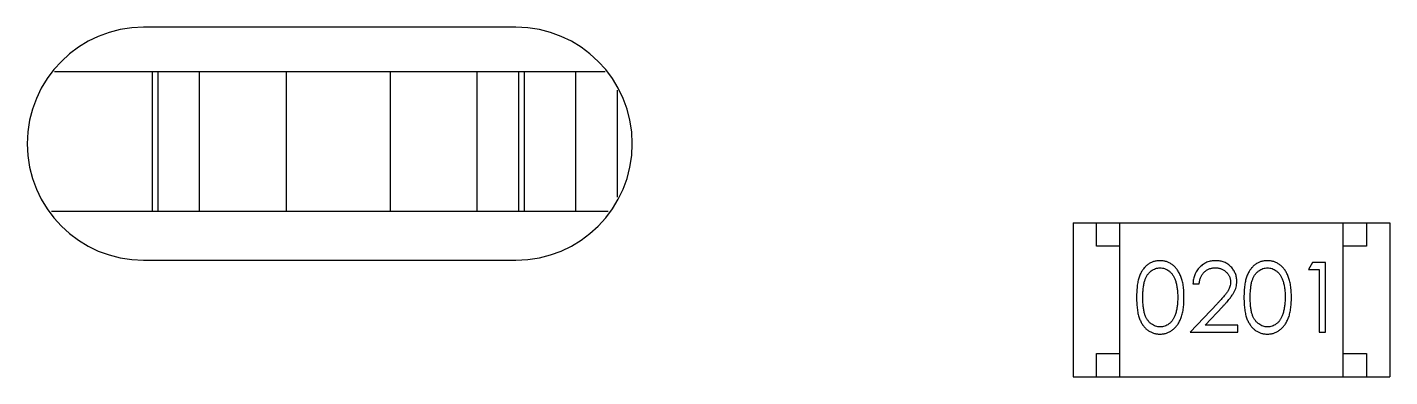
# Model space of a CAD drawing. Header units: millimetres. Extents: x 563 to 681, y 173 to 284.
# Drawn here: x 610.983 to 613.91, y 187.73 to 188.48 of the extents above; entities that cross this region are included whole.
import ezdxf

# ---------------------------------------------------------------- set-up
doc = ezdxf.new("R2010")
doc.units = ezdxf.units.MM
doc.header["$LTSCALE"] = 30.734
doc.layers.get('0').update_dxf_attribs({"linetype": 'CONTINUOUS'})

msp = doc.modelspace()

# ---------------------------------------------------------------- linework, layer by layer
at = {"linetype": 'Continuous'}
for p, q in [((612.033, 188.4804), (611.233, 188.4804)), ((611.0414, 188.3853), (612.2244, 188.3853)), ((611.2512, 188.3853), (611.2512, 188.0853)), ((611.264, 188.0853), (611.264, 188.3853)), ((611.3526, 188.3853), (611.3526, 188.0853)), ((611.5398, 188.0853), (611.5398, 188.3853)), ((611.7626, 188.3853), (611.7626, 188.0853)), ((611.9499, 188.0853), (611.9499, 188.3853)), ((612.0385, 188.3853), (612.0385, 188.0853)), ((612.0512, 188.0853), (612.0512, 188.3853)), ((612.1612, 188.3853), (612.1612, 188.0853)), ((612.2512, 188.1159), (612.2512, 188.3453)), ((612.2311, 188.0853), (611.0349, 188.0853)), ((613.2304, 188.0603), (613.2304, 187.7303)), ((613.2304, 188.0603), (613.9104, 188.0603)), ((613.2804, 188.0103), (613.2804, 188.0603)), ((613.3304, 187.7303), (613.3304, 188.0603)), ((613.8104, 187.7303), (613.8104, 188.0603)), ((613.8604, 188.0603), (613.8604, 188.0103)), ((613.9104, 188.0603), (613.9104, 187.7303)), ((613.3304, 188.0103), (613.2804, 188.0103)), ((613.8604, 188.0103), (613.8104, 188.0103)), ((611.233, 187.9804), (612.033, 187.9804)), ((613.7445, 187.9756), (613.7357, 187.9602)), ((613.7722, 187.9756), (613.7445, 187.9756)), ((613.7722, 187.8256), (613.7722, 187.9756)), ((613.7357, 187.9602), (613.7587, 187.9602)), ((613.7587, 187.9602), (613.7587, 187.8256)), ((613.4876, 187.9294), (613.501, 187.9294)), ((613.54, 187.8877), (613.4818, 187.8256)), ((613.5139, 187.841), (613.5515, 187.881)), ((613.4818, 187.8256), (613.5837, 187.8256)), ((613.5837, 187.841), (613.5139, 187.841)), ((613.5837, 187.8256), (613.5837, 187.841)), ((613.7587, 187.8256), (613.7722, 187.8256)), ((613.2804, 187.7303), (613.2804, 187.7803)), ((613.2804, 187.7803), (613.3304, 187.7803)), ((613.8104, 187.7803), (613.8604, 187.7803)), ((613.8604, 187.7803), (613.8604, 187.7303)), ((613.2304, 187.7303), (613.9104, 187.7303))]:
    msp.add_line(p, q, dxfattribs=at)
for centre, start, end in [((611.233, 188.2304), 90, 270), ((612.033, 188.2304), 270, 90)]:
    msp.add_arc(centre, 0.25, start, end, dxfattribs=at)
for points, knots in [([(613.4166, 187.9794), (613.4154, 187.9794), (613.4131, 187.9794), (613.4096, 187.979), (613.4062, 187.9783), (613.4029, 187.9774), (613.3997, 187.9762), (613.3966, 187.9747), (613.3936, 187.973), (613.3906, 187.9711), (613.3878, 187.9688), (613.3851, 187.9664), (613.3827, 187.9637), (613.3804, 187.9607), (613.3782, 187.9575), (613.3762, 187.9541), (613.3744, 187.9504), (613.3727, 187.9464), (613.3712, 187.9421), (613.3699, 187.9374), (613.3688, 187.9323), (613.368, 187.9267), (613.3673, 187.9208), (613.3668, 187.9144), (613.3665, 187.9076), (613.3664, 187.9029), (613.3664, 187.9005)], [0, 0, 0, 0, 0.033742, 0.066533, 0.099153, 0.13154, 0.164087, 0.196563, 0.229707, 0.263315, 0.297504, 0.331686, 0.366482, 0.4021, 0.438958, 0.476748, 0.515985, 0.556589, 0.599519, 0.645765, 0.695487, 0.748721, 0.805687, 0.866754, 0.931405, 1, 1, 1, 1]), ([(613.4683, 187.9005), (613.4683, 187.9028), (613.4683, 187.9073), (613.468, 187.9139), (613.4674, 187.9201), (613.4667, 187.9259), (613.4657, 187.9314), (613.4646, 187.9365), (613.4632, 187.9413), (613.4616, 187.9457), (613.4597, 187.9498), (613.4578, 187.9536), (613.4557, 187.9572), (613.4535, 187.9605), (613.4511, 187.9635), (613.4485, 187.9663), (613.4458, 187.9688), (613.4429, 187.971), (613.4399, 187.973), (613.4368, 187.9747), (613.4337, 187.9762), (613.4304, 187.9774), (613.4271, 187.9783), (613.4236, 187.979), (613.4201, 187.9794), (613.4178, 187.9794), (613.4166, 187.9794)], [0, 0, 0, 0, 0.065278, 0.127205, 0.186168, 0.241675, 0.294115, 0.343609, 0.390387, 0.434463, 0.476646, 0.517002, 0.555936, 0.593716, 0.630057, 0.665601, 0.700745, 0.734917, 0.768681, 0.802087, 0.834849, 0.867433, 0.900138, 0.932806, 0.966212, 1, 1, 1, 1]), ([(613.5365, 187.9794), (613.5348, 187.9794), (613.5315, 187.9793), (613.5267, 187.9786), (613.5221, 187.9775), (613.5176, 187.976), (613.5134, 187.974), (613.5094, 187.9716), (613.5056, 187.9687), (613.502, 187.9654), (613.4988, 187.9618), (613.4959, 187.9579), (613.4935, 187.9537), (613.4914, 187.9493), (613.4898, 187.9447), (613.4886, 187.9398), (613.4878, 187.9347), (613.4877, 187.9312), (613.4876, 187.9294)], [0, 0, 0, 0, 0.06445, 0.126725, 0.187421, 0.247417, 0.306749, 0.366595, 0.427749, 0.490235, 0.553031, 0.614805, 0.676505, 0.738096, 0.801021, 0.864897, 0.931209, 1, 1, 1, 1]), ([(613.5818, 187.9348), (613.5818, 187.9363), (613.5817, 187.9392), (613.5811, 187.9435), (613.5801, 187.9477), (613.5788, 187.9517), (613.577, 187.9556), (613.5748, 187.9593), (613.5723, 187.9628), (613.5693, 187.9662), (613.5661, 187.9693), (613.5626, 187.972), (613.5588, 187.9743), (613.5548, 187.9762), (613.5506, 187.9776), (613.5461, 187.9787), (613.5414, 187.9793), (613.5381, 187.9794), (613.5365, 187.9794)], [0, 0, 0, 0, 0.06271, 0.123347, 0.183401, 0.242828, 0.302097, 0.36242, 0.423725, 0.487032, 0.550491, 0.612709, 0.674265, 0.73617, 0.799211, 0.863483, 0.930525, 1, 1, 1, 1]), ([(613.6473, 187.9794), (613.6462, 187.9794), (613.6438, 187.9794), (613.6404, 187.979), (613.637, 187.9783), (613.6337, 187.9774), (613.6305, 187.9762), (613.6274, 187.9747), (613.6244, 187.973), (613.6214, 187.9711), (613.6186, 187.9688), (613.6159, 187.9664), (613.6135, 187.9637), (613.6111, 187.9607), (613.609, 187.9575), (613.6069, 187.9541), (613.6051, 187.9504), (613.6035, 187.9464), (613.602, 187.9421), (613.6007, 187.9374), (613.5996, 187.9323), (613.5987, 187.9267), (613.598, 187.9208), (613.5975, 187.9144), (613.5972, 187.9076), (613.5972, 187.9029), (613.5972, 187.9005)], [0, 0, 0, 0, 0.033742, 0.066533, 0.099153, 0.13154, 0.164087, 0.196563, 0.229707, 0.263315, 0.297504, 0.331686, 0.366482, 0.4021, 0.438958, 0.476748, 0.515985, 0.556589, 0.599519, 0.645765, 0.695487, 0.748721, 0.805687, 0.866754, 0.931405, 1, 1, 1, 1]), ([(613.6991, 187.9005), (613.6991, 187.9028), (613.699, 187.9073), (613.6987, 187.9139), (613.6982, 187.9201), (613.6975, 187.9259), (613.6965, 187.9314), (613.6954, 187.9365), (613.6939, 187.9413), (613.6923, 187.9457), (613.6905, 187.9498), (613.6886, 187.9536), (613.6865, 187.9572), (613.6843, 187.9605), (613.6818, 187.9635), (613.6793, 187.9663), (613.6766, 187.9688), (613.6737, 187.971), (613.6707, 187.973), (613.6676, 187.9747), (613.6644, 187.9762), (613.6612, 187.9774), (613.6578, 187.9783), (613.6544, 187.979), (613.6509, 187.9794), (613.6485, 187.9794), (613.6473, 187.9794)], [0, 0, 0, 0, 0.065278, 0.127205, 0.186168, 0.241675, 0.294115, 0.343609, 0.390387, 0.434463, 0.476646, 0.517002, 0.555936, 0.593716, 0.630057, 0.665601, 0.700745, 0.734917, 0.768681, 0.802087, 0.834849, 0.867433, 0.900138, 0.932806, 0.966212, 1, 1, 1, 1]), ([(613.3799, 187.9006), (613.3799, 187.9026), (613.3799, 187.9065), (613.3802, 187.9122), (613.3805, 187.9174), (613.381, 187.9223), (613.3816, 187.9269), (613.3825, 187.931), (613.3834, 187.9348), (613.3845, 187.9382), (613.3857, 187.9413), (613.387, 187.9442), (613.3885, 187.9469), (613.3902, 187.9494), (613.3919, 187.9517), (613.3938, 187.9539), (613.3958, 187.9558), (613.3987, 187.958), (613.4024, 187.9604), (613.4071, 187.9625), (613.412, 187.9638), (613.4154, 187.964), (613.417, 187.964)], [0, 0, 0, 0, 0.073302, 0.142286, 0.206253, 0.266017, 0.321612, 0.372532, 0.419497, 0.462398, 0.502825, 0.541489, 0.579034, 0.615143, 0.650298, 0.684912, 0.718701, 0.752189, 0.817245, 0.879117, 0.939613, 1, 1, 1, 1]), ([(613.417, 187.964), (613.4187, 187.964), (613.4219, 187.9638), (613.4268, 187.9625), (613.4315, 187.9604), (613.4352, 187.9581), (613.4381, 187.9558), (613.4401, 187.9538), (613.4421, 187.9515), (613.4439, 187.9491), (613.4456, 187.9463), (613.4471, 187.9434), (613.4486, 187.9402), (613.4499, 187.9368), (613.451, 187.9331), (613.4521, 187.9292), (613.4529, 187.925), (613.4537, 187.9206), (613.4542, 187.916), (613.4546, 187.9111), (613.4548, 187.9059), (613.4549, 187.9024), (613.4549, 187.9006)], [0, 0, 0, 0, 0.059689, 0.119507, 0.181075, 0.246162, 0.279894, 0.314468, 0.350403, 0.387474, 0.426147, 0.466624, 0.508745, 0.553328, 0.600058, 0.649177, 0.700552, 0.754894, 0.811825, 0.871514, 0.934319, 1, 1, 1, 1]), ([(613.501, 187.9294), (613.5012, 187.9308), (613.5014, 187.9334), (613.5022, 187.9371), (613.5031, 187.9407), (613.5043, 187.944), (613.5059, 187.9471), (613.5076, 187.95), (613.5096, 187.9526), (613.5118, 187.955), (613.5143, 187.9571), (613.5169, 187.959), (613.5197, 187.9605), (613.5226, 187.9618), (613.5257, 187.9628), (613.5289, 187.9635), (613.5323, 187.9639), (613.5346, 187.964), (613.5358, 187.964)], [0, 0, 0, 0, 0.073648, 0.143686, 0.210962, 0.275557, 0.338064, 0.399311, 0.4594, 0.51934, 0.579024, 0.637809, 0.695959, 0.754122, 0.813113, 0.873453, 0.935561, 1, 1, 1, 1]), ([(613.5358, 187.964), (613.5369, 187.964), (613.5391, 187.964), (613.5424, 187.9635), (613.5455, 187.9628), (613.5484, 187.9618), (613.5513, 187.9606), (613.554, 187.959), (613.5565, 187.9572), (613.5589, 187.9551), (613.5611, 187.9528), (613.563, 187.9504), (613.5647, 187.9479), (613.566, 187.9452), (613.5671, 187.9425), (613.5678, 187.9396), (613.5683, 187.9367), (613.5683, 187.9347), (613.5683, 187.9336)], [0, 0, 0, 0, 0.068027, 0.133505, 0.19695, 0.26027, 0.322741, 0.384982, 0.448465, 0.513424, 0.578224, 0.640011, 0.700094, 0.760067, 0.819012, 0.877878, 0.938035, 1, 1, 1, 1]), ([(613.6107, 187.9006), (613.6107, 187.9026), (613.6107, 187.9065), (613.6109, 187.9122), (613.6113, 187.9174), (613.6118, 187.9223), (613.6124, 187.9269), (613.6132, 187.931), (613.6141, 187.9348), (613.6152, 187.9382), (613.6165, 187.9413), (613.6178, 187.9442), (613.6193, 187.9469), (613.6209, 187.9494), (613.6227, 187.9517), (613.6246, 187.9539), (613.6266, 187.9558), (613.6295, 187.958), (613.6332, 187.9604), (613.6379, 187.9625), (613.6428, 187.9638), (613.6461, 187.964), (613.6478, 187.964)], [0, 0, 0, 0, 0.073302, 0.142286, 0.206253, 0.266017, 0.321612, 0.372532, 0.419497, 0.462398, 0.502825, 0.541489, 0.579034, 0.615143, 0.650298, 0.684912, 0.718701, 0.752189, 0.817245, 0.879117, 0.939613, 1, 1, 1, 1]), ([(613.6478, 187.964), (613.6494, 187.964), (613.6527, 187.9638), (613.6576, 187.9625), (613.6622, 187.9604), (613.666, 187.9581), (613.6688, 187.9558), (613.6709, 187.9538), (613.6729, 187.9515), (613.6747, 187.9491), (613.6763, 187.9463), (613.6779, 187.9434), (613.6793, 187.9402), (613.6807, 187.9368), (613.6818, 187.9331), (613.6829, 187.9292), (613.6837, 187.925), (613.6844, 187.9206), (613.685, 187.916), (613.6854, 187.9111), (613.6856, 187.9059), (613.6856, 187.9024), (613.6857, 187.9006)], [0, 0, 0, 0, 0.059689, 0.119507, 0.181075, 0.246162, 0.279894, 0.314468, 0.350403, 0.387474, 0.426147, 0.466624, 0.508745, 0.553328, 0.600058, 0.649177, 0.700552, 0.754894, 0.811825, 0.871514, 0.934319, 1, 1, 1, 1]), ([(613.5683, 187.9336), (613.5683, 187.932), (613.5682, 187.9288), (613.5671, 187.924), (613.5654, 187.9193), (613.5634, 187.9155), (613.5614, 187.9124), (613.5595, 187.9097), (613.5572, 187.9068), (613.5545, 187.9035), (613.5514, 187.9), (613.548, 187.8961), (613.5441, 187.892), (613.5414, 187.8891), (613.54, 187.8877)], [0, 0, 0, 0, 0.088014, 0.174976, 0.2638, 0.355443, 0.406413, 0.465519, 0.533076, 0.609353, 0.693899, 0.787171, 0.889197, 1, 1, 1, 1]), ([(613.5515, 187.881), (613.5529, 187.8826), (613.5557, 187.8855), (613.5596, 187.8899), (613.5632, 187.894), (613.5664, 187.8979), (613.5692, 187.9015), (613.5717, 187.9049), (613.5738, 187.908), (613.5761, 187.9119), (613.5784, 187.9166), (613.5804, 187.9225), (613.5816, 187.9286), (613.5817, 187.9327), (613.5818, 187.9348)], [0, 0, 0, 0, 0.09953, 0.192079, 0.277712, 0.357454, 0.429648, 0.495771, 0.555538, 0.608657, 0.707578, 0.804328, 0.901298, 1, 1, 1, 1]), ([(613.3664, 187.9005), (613.3664, 187.8981), (613.3665, 187.8935), (613.3668, 187.8867), (613.3673, 187.8804), (613.368, 187.8744), (613.3689, 187.8689), (613.3699, 187.8637), (613.3713, 187.859), (613.3728, 187.8547), (613.3745, 187.8507), (613.3763, 187.847), (613.3783, 187.8435), (613.3805, 187.8403), (613.3828, 187.8373), (613.3853, 187.8346), (613.388, 187.8322), (613.3907, 187.83), (613.3937, 187.828), (613.3967, 187.8264), (613.3998, 187.8249), (613.403, 187.8238), (613.4062, 187.8229), (613.4096, 187.8222), (613.4131, 187.8218), (613.4154, 187.8218), (613.4166, 187.8217)], [0, 0, 0, 0, 0.068113, 0.132564, 0.193427, 0.250218, 0.303569, 0.353576, 0.400235, 0.443586, 0.484619, 0.524292, 0.56238, 0.599049, 0.63494, 0.669782, 0.704009, 0.737842, 0.771098, 0.803896, 0.836415, 0.868639, 0.900715, 0.933378, 0.966213, 1, 1, 1, 1]), ([(613.417, 187.8371), (613.4154, 187.8372), (613.4121, 187.8374), (613.4072, 187.8387), (613.4025, 187.8407), (613.3987, 187.8431), (613.3958, 187.8454), (613.3938, 187.8473), (613.3919, 187.8495), (613.3901, 187.8518), (613.3885, 187.8543), (613.387, 187.857), (613.3857, 187.8599), (613.3844, 187.863), (613.3833, 187.8664), (613.3824, 187.8702), (613.3816, 187.8744), (613.381, 187.8789), (613.3805, 187.8838), (613.3802, 187.889), (613.3799, 187.8947), (613.3799, 187.8986), (613.3799, 187.9006)], [0, 0, 0, 0, 0.060034, 0.120278, 0.182348, 0.247919, 0.281641, 0.315701, 0.350322, 0.385703, 0.421819, 0.459196, 0.497866, 0.538301, 0.58121, 0.628183, 0.679403, 0.734699, 0.794074, 0.858416, 0.927049, 1, 1, 1, 1]), ([(613.4166, 187.8217), (613.4178, 187.8217), (613.4201, 187.8218), (613.4237, 187.8222), (613.4271, 187.8229), (613.4304, 187.8238), (613.4337, 187.825), (613.4369, 187.8265), (613.44, 187.8282), (613.443, 187.8302), (613.4459, 187.8325), (613.4486, 187.835), (613.4512, 187.8378), (613.4536, 187.8408), (613.4559, 187.8441), (613.4579, 187.8477), (613.4599, 187.8515), (613.4617, 187.8556), (613.4633, 187.8599), (613.4646, 187.8647), (613.4658, 187.8698), (613.4667, 187.8752), (613.4674, 187.881), (613.468, 187.8872), (613.4683, 187.8938), (613.4683, 187.8982), (613.4683, 187.9005)], [0, 0, 0, 0, 0.033824, 0.067298, 0.10028, 0.133019, 0.165736, 0.198792, 0.232372, 0.266409, 0.301016, 0.336196, 0.371972, 0.408574, 0.446394, 0.485225, 0.525372, 0.567224, 0.611081, 0.65775, 0.70702, 0.759235, 0.814484, 0.873227, 0.934937, 1, 1, 1, 1]), ([(613.4549, 187.9006), (613.4549, 187.8988), (613.4548, 187.8952), (613.4546, 187.89), (613.4541, 187.885), (613.4535, 187.8802), (613.4527, 187.8756), (613.4518, 187.8711), (613.4506, 187.8669), (613.4497, 187.8642), (613.4492, 187.8629)], [0, 0, 0, 0, 0.141157, 0.277773, 0.409244, 0.535676, 0.657497, 0.775458, 0.889412, 1, 1, 1, 1]), ([(613.5972, 187.9005), (613.5972, 187.8981), (613.5972, 187.8935), (613.5975, 187.8867), (613.598, 187.8804), (613.5988, 187.8744), (613.5997, 187.8689), (613.6007, 187.8637), (613.602, 187.859), (613.6035, 187.8547), (613.6052, 187.8507), (613.6071, 187.847), (613.6091, 187.8435), (613.6113, 187.8403), (613.6136, 187.8373), (613.6161, 187.8346), (613.6187, 187.8322), (613.6215, 187.83), (613.6244, 187.828), (613.6275, 187.8264), (613.6305, 187.8249), (613.6337, 187.8238), (613.637, 187.8229), (613.6404, 187.8222), (613.6438, 187.8218), (613.6462, 187.8218), (613.6473, 187.8217)], [0, 0, 0, 0, 0.068113, 0.132564, 0.193427, 0.250218, 0.303569, 0.353576, 0.400235, 0.443586, 0.484619, 0.524292, 0.56238, 0.599049, 0.63494, 0.669782, 0.704009, 0.737842, 0.771098, 0.803896, 0.836415, 0.868639, 0.900715, 0.933378, 0.966213, 1, 1, 1, 1]), ([(613.6478, 187.8371), (613.6461, 187.8372), (613.6428, 187.8374), (613.638, 187.8387), (613.6332, 187.8407), (613.6295, 187.8431), (613.6266, 187.8454), (613.6246, 187.8473), (613.6227, 187.8495), (613.6209, 187.8518), (613.6193, 187.8543), (613.6178, 187.857), (613.6164, 187.8599), (613.6152, 187.863), (613.6141, 187.8664), (613.6132, 187.8702), (613.6124, 187.8744), (613.6117, 187.8789), (613.6113, 187.8838), (613.6109, 187.889), (613.6107, 187.8947), (613.6107, 187.8986), (613.6107, 187.9006)], [0, 0, 0, 0, 0.060034, 0.120278, 0.182348, 0.247919, 0.281641, 0.315701, 0.350322, 0.385703, 0.421819, 0.459196, 0.497866, 0.538301, 0.58121, 0.628183, 0.679403, 0.734699, 0.794074, 0.858416, 0.927049, 1, 1, 1, 1]), ([(613.6473, 187.8217), (613.6485, 187.8217), (613.6509, 187.8218), (613.6544, 187.8222), (613.6579, 187.8229), (613.6612, 187.8238), (613.6645, 187.825), (613.6677, 187.8265), (613.6708, 187.8282), (613.6738, 187.8302), (613.6767, 187.8325), (613.6794, 187.835), (613.682, 187.8378), (613.6844, 187.8408), (613.6866, 187.8441), (613.6887, 187.8477), (613.6906, 187.8515), (613.6924, 187.8556), (613.694, 187.8599), (613.6954, 187.8647), (613.6965, 187.8698), (613.6975, 187.8752), (613.6982, 187.881), (613.6988, 187.8872), (613.699, 187.8938), (613.6991, 187.8982), (613.6991, 187.9005)], [0, 0, 0, 0, 0.033824, 0.067298, 0.10028, 0.133019, 0.165736, 0.198792, 0.232372, 0.266409, 0.301016, 0.336196, 0.371972, 0.408574, 0.446394, 0.485225, 0.525372, 0.567224, 0.611081, 0.65775, 0.70702, 0.759235, 0.814484, 0.873227, 0.934937, 1, 1, 1, 1]), ([(613.6857, 187.9006), (613.6856, 187.8988), (613.6856, 187.8952), (613.6853, 187.89), (613.6849, 187.885), (613.6843, 187.8802), (613.6835, 187.8756), (613.6825, 187.8711), (613.6813, 187.8669), (613.6804, 187.8642), (613.68, 187.8629)], [0, 0, 0, 0, 0.141157, 0.277773, 0.409244, 0.535676, 0.657497, 0.775458, 0.889412, 1, 1, 1, 1]), ([(613.4492, 187.8629), (613.4488, 187.8618), (613.4481, 187.8598), (613.4467, 187.8568), (613.4453, 187.8541), (613.4437, 187.8516), (613.4419, 187.8493), (613.4401, 187.8471), (613.4381, 187.8452), (613.4352, 187.843), (613.4316, 187.8406), (613.4269, 187.8386), (613.422, 187.8373), (613.4187, 187.8372), (613.417, 187.8371)], [0, 0, 0, 0, 0.075949, 0.148549, 0.218996, 0.286119, 0.351826, 0.416074, 0.478265, 0.540325, 0.660405, 0.774606, 0.887187, 1, 1, 1, 1]), ([(613.68, 187.8629), (613.6796, 187.8618), (613.6788, 187.8598), (613.6775, 187.8568), (613.676, 187.8541), (613.6744, 187.8516), (613.6727, 187.8493), (613.6708, 187.8471), (613.6688, 187.8452), (613.666, 187.843), (613.6623, 187.8406), (613.6576, 187.8386), (613.6528, 187.8373), (613.6495, 187.8372), (613.6478, 187.8371)], [0, 0, 0, 0, 0.075949, 0.148549, 0.218996, 0.286119, 0.351826, 0.416074, 0.478265, 0.540325, 0.660405, 0.774606, 0.887187, 1, 1, 1, 1])]:
    msp.add_open_spline(points, degree=3, knots=knots, dxfattribs=at)

doc.saveas('drawing.dxf')
